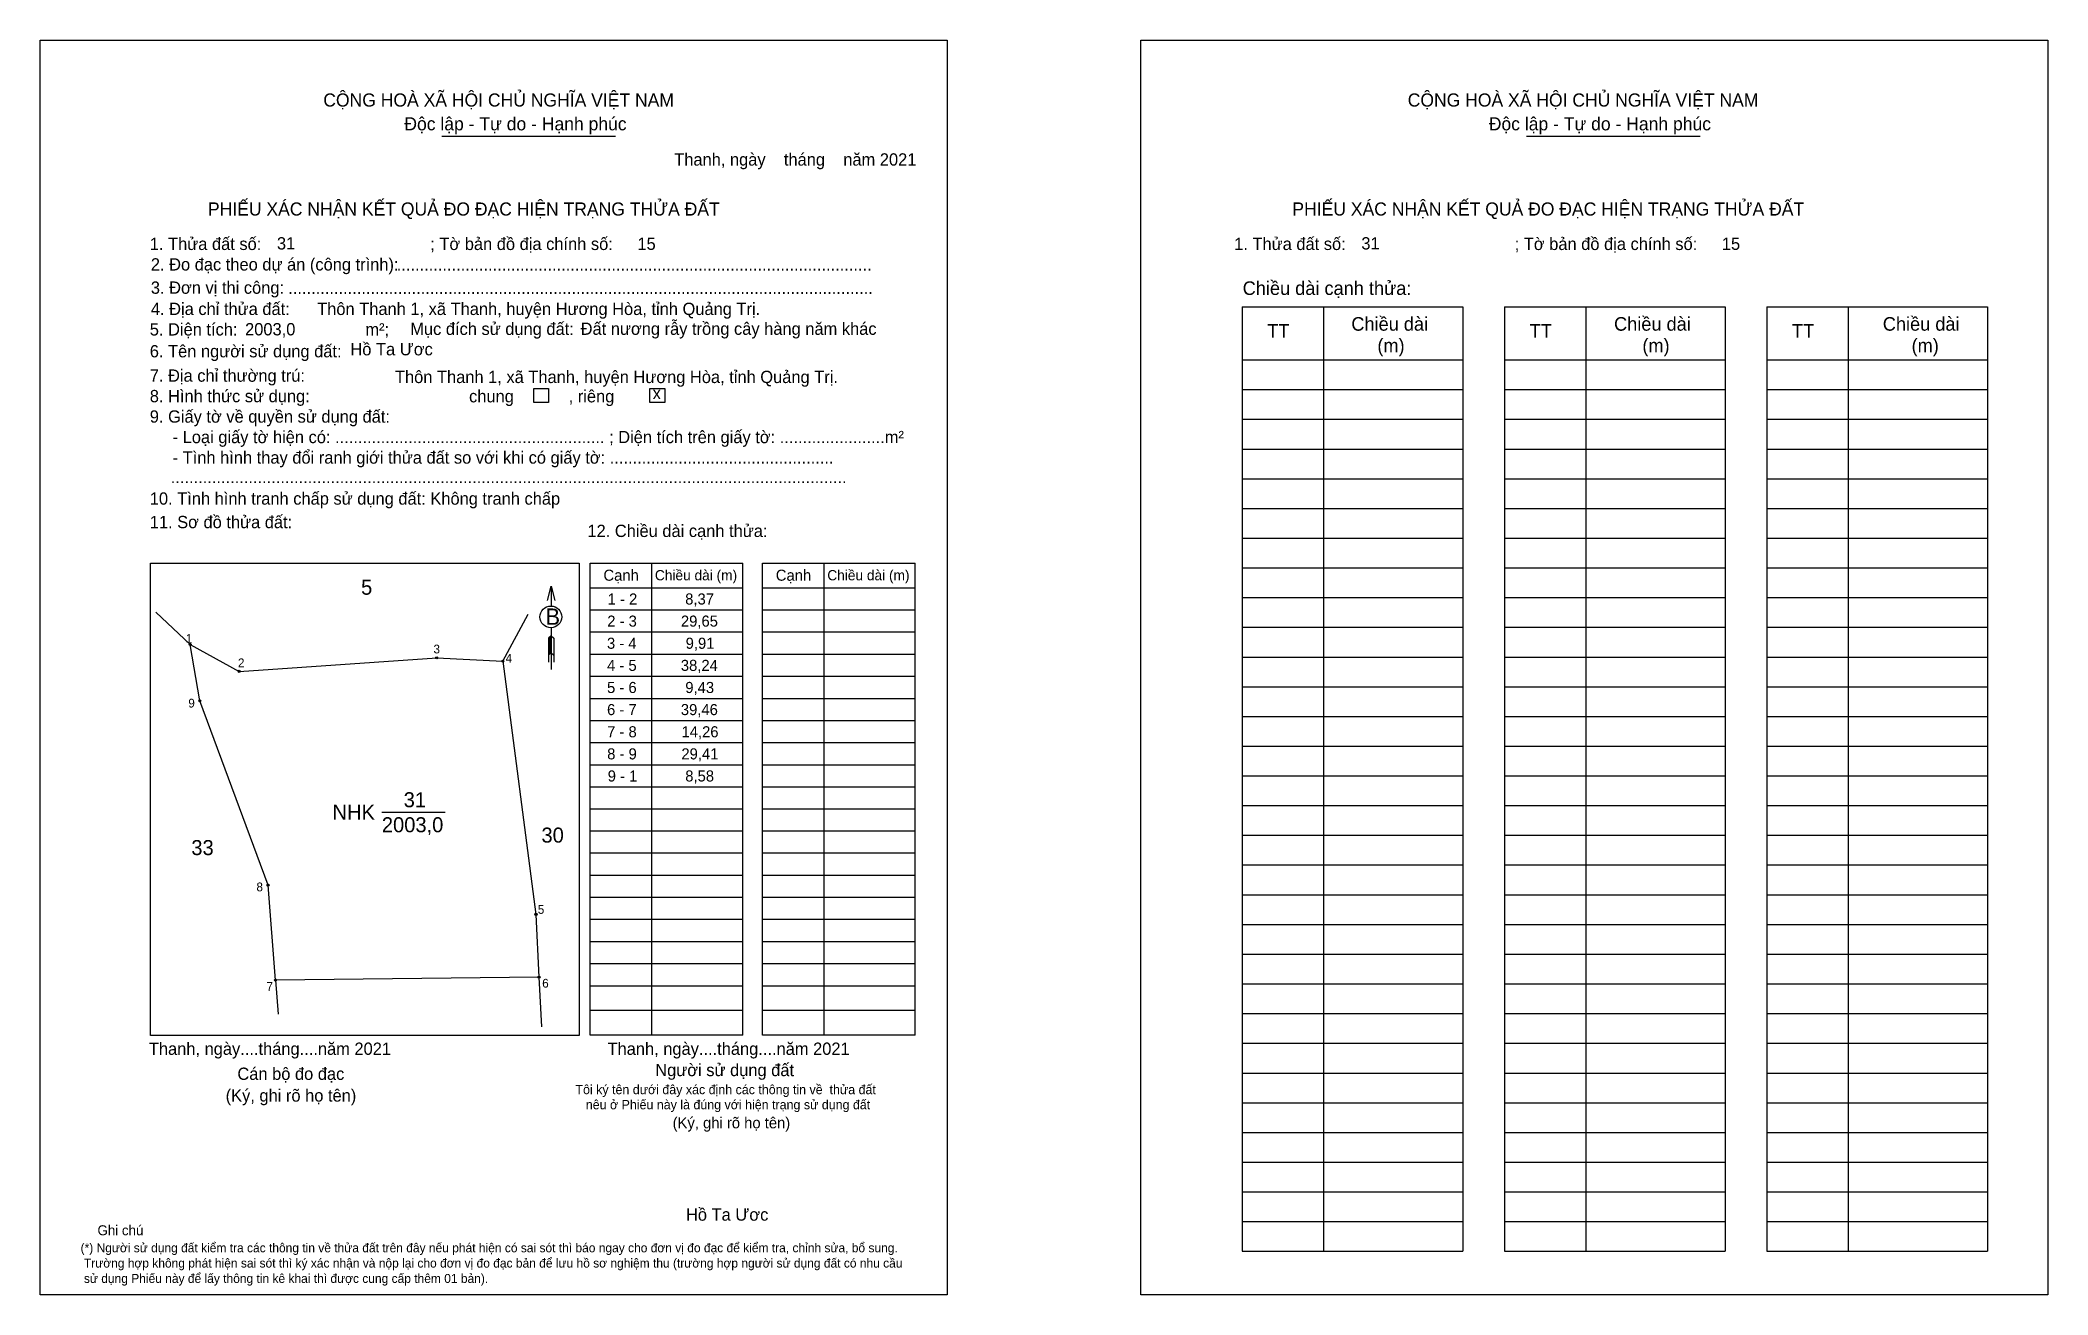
# Model space of a CAD drawing. Extents: x 543874 to 544175, y 1822835 to 1823023.
import ezdxf

# ---------------------------------------------------------------- set-up
doc = ezdxf.new("R2010")
doc.units = 0
for name, color, linetype in [('CanhThua', 7, 'Continuous'), ('kqddKhungInTrang1', 7, 'Continuous'), ('kqddKhungInTrang2', 7, 'Continuous'), ('kqddNoiDung', 7, 'Continuous'), ('kqddTemplate', 7, 'Continuous'), ('Level 1', 7, 'Continuous'), ('MocDinhThua', 7, 'Continuous'), ('NhanDiaChinhThua', 7, 'Continuous'), ('SoHieuDinhThua', 7, 'Continuous')]:
    doc.layers.add(name, color=color, linetype=linetype)

msp = doc.modelspace()

# ---------------------------------------------------------------- linework, layer by layer
at = {"layer": 'CanhThua'}
for p, q in [((543896.93, 1822932.85), (543904.26, 1822928.81)), ((543898.38, 1822924.39), (543896.93, 1822932.85)), ((543904.26, 1822928.81), (543933.84, 1822930.85)), ((543933.84, 1822930.85), (543943.74, 1822930.35)), ((543943.74, 1822930.35), (543948.71, 1822892.43)), ((543908.59, 1822896.81), (543898.38, 1822924.39)), ((543909.7, 1822882.59), (543908.59, 1822896.81)), ((543948.71, 1822892.43), (543949.16, 1822883.01)), ((543949.16, 1822883.01), (543909.7, 1822882.59))]:
    msp.add_line(p, q, dxfattribs=at)
at = {"layer": 'kqddKhungInTrang1'}
msp.add_lwpolyline([(543874.46, 1823023.32), (544010.29, 1823023.32), (544010.29, 1822835.46), (543874.46, 1822835.46)], close=True, dxfattribs=at)
at = {"layer": 'kqddKhungInTrang2'}
msp.add_lwpolyline([(544039.27, 1823023.32), (544175.09, 1823023.32), (544175.09, 1822835.46), (544039.27, 1822835.46)], close=True, dxfattribs=at)
at = {"layer": 'kqddTemplate'}
for p, q in [((543934.63, 1823008.95), (543960.64, 1823008.95)), ((544097.01, 1823008.95), (544123.02, 1823008.95)), ((544054.47, 1822983.41), (544087.5, 1822983.41)), ((544054.47, 1822983.41), (544054.47, 1822841.98)), ((544066.62, 1822983.41), (544066.62, 1822841.98)), ((544087.5, 1822983.41), (544087.5, 1822841.98)), ((544093.75, 1822983.41), (544093.75, 1822841.98)), ((544093.75, 1822983.41), (544126.78, 1822983.41)), ((544105.91, 1822983.41), (544105.91, 1822841.98)), ((544126.78, 1822983.41), (544126.78, 1822841.98)), ((544133.04, 1822983.41), (544133.04, 1822841.98)), ((544133.04, 1822983.41), (544166.07, 1822983.41)), ((544145.19, 1822983.41), (544145.19, 1822841.98)), ((544166.07, 1822983.41), (544166.07, 1822841.98)), ((544054.47, 1822975.45), (544087.5, 1822975.45)), ((544093.75, 1822975.45), (544126.78, 1822975.45)), ((544133.04, 1822975.45), (544166.07, 1822975.45)), ((544054.47, 1822971), (544087.5, 1822971)), ((544093.75, 1822971), (544126.78, 1822971)), ((544133.04, 1822971), (544166.07, 1822971)), ((544054.47, 1822966.55), (544087.5, 1822966.55)), ((544093.75, 1822966.55), (544126.78, 1822966.55)), ((544133.04, 1822966.55), (544166.07, 1822966.55)), ((544054.47, 1822962.1), (544087.5, 1822962.1)), ((544093.75, 1822962.1), (544126.78, 1822962.1)), ((544133.04, 1822962.1), (544166.07, 1822962.1)), ((544054.47, 1822957.65), (544087.5, 1822957.65)), ((544093.75, 1822957.65), (544126.78, 1822957.65)), ((544133.04, 1822957.65), (544166.07, 1822957.65)), ((544054.47, 1822953.21), (544087.5, 1822953.21)), ((544093.75, 1822953.2), (544126.78, 1822953.2)), ((544133.04, 1822953.2), (544166.07, 1822953.2)), ((544054.47, 1822948.76), (544087.5, 1822948.76)), ((544093.75, 1822948.76), (544126.78, 1822948.76)), ((544133.04, 1822948.76), (544166.07, 1822948.76)), ((543956.8, 1822945.03), (543979.68, 1822945.03)), ((543956.8, 1822874.34), (543956.8, 1822945.03)), ((543966, 1822945.03), (543966, 1822874.34)), ((543979.68, 1822874.34), (543979.68, 1822945.03)), ((543982.61, 1822945.03), (544005.49, 1822945.03)), ((543982.61, 1822874.34), (543982.61, 1822945.03)), ((543991.81, 1822945.03), (543991.81, 1822874.34)), ((544005.49, 1822874.34), (544005.49, 1822945.03)), ((544054.47, 1822944.31), (544087.5, 1822944.31)), ((544093.75, 1822944.31), (544126.78, 1822944.31)), ((544133.04, 1822944.31), (544166.07, 1822944.31)), ((543950.97, 1822941.56), (543950.97, 1822938.59)), ((543956.8, 1822941.33), (543979.68, 1822941.33)), ((543982.61, 1822941.33), (544005.49, 1822941.33)), ((543956.8, 1822938.02), (543979.68, 1822938.02)), ((543982.61, 1822938.02), (544005.49, 1822938.02)), ((544054.47, 1822939.86), (544087.5, 1822939.86)), ((544093.75, 1822939.86), (544126.78, 1822939.86)), ((544133.04, 1822939.86), (544166.07, 1822939.86)), ((543950.98, 1822935.33), (543950.99, 1822929.09)), ((543956.8, 1822934.71), (543979.68, 1822934.71)), ((543982.61, 1822934.71), (544005.49, 1822934.71)), ((544054.47, 1822935.41), (544087.5, 1822935.41)), ((544093.75, 1822935.41), (544126.78, 1822935.41)), ((544133.04, 1822935.41), (544166.07, 1822935.41)), ((543950.98, 1822934.13), (543950.6, 1822933.77)), ((543950.98, 1822933.97), (543950.6, 1822933.6)), ((543950.98, 1822933.8), (543950.6, 1822933.43)), ((543950.6, 1822933.77), (543950.6, 1822930.19)), ((543950.98, 1822933.63), (543950.6, 1822933.26)), ((543950.98, 1822933.46), (543950.6, 1822933.09)), ((543950.98, 1822933.29), (543950.6, 1822932.92)), ((543950.98, 1822933.12), (543950.6, 1822932.75)), ((543950.98, 1822932.95), (543950.6, 1822932.58)), ((543950.98, 1822932.78), (543950.6, 1822932.41)), ((543950.98, 1822932.61), (543950.6, 1822932.25)), ((543950.98, 1822932.44), (543950.6, 1822932.08)), ((543950.98, 1822932.27), (543950.6, 1822931.91)), ((543950.98, 1822932.1), (543950.6, 1822931.74)), ((543950.98, 1822931.93), (543950.6, 1822931.57)), ((543950.98, 1822931.76), (543950.6, 1822931.4)), ((543950.98, 1822931.6), (543950.6, 1822931.23)), ((543950.98, 1822934.13), (543951.37, 1822933.77)), ((543950.98, 1822931.6), (543951.37, 1822931.23)), ((543951.37, 1822933.77), (543951.37, 1822930.19)), ((543956.8, 1822931.4), (543979.68, 1822931.4)), ((543982.61, 1822931.4), (544005.49, 1822931.4)), ((544054.47, 1822930.96), (544087.5, 1822930.96)), ((544093.75, 1822930.96), (544126.78, 1822930.96)), ((544133.04, 1822930.96), (544166.07, 1822930.96)), ((543956.8, 1822928.08), (543979.68, 1822928.08)), ((543982.61, 1822928.08), (544005.49, 1822928.08)), ((544054.47, 1822926.51), (544087.5, 1822926.51)), ((544093.75, 1822926.51), (544126.78, 1822926.51)), ((544133.04, 1822926.51), (544166.07, 1822926.51)), ((543956.8, 1822924.77), (543979.68, 1822924.77)), ((543982.61, 1822924.77), (544005.49, 1822924.77)), ((543956.8, 1822921.46), (543979.68, 1822921.46)), ((543982.61, 1822921.46), (544005.49, 1822921.46)), ((544054.47, 1822922.06), (544087.5, 1822922.06)), ((544093.75, 1822922.06), (544126.78, 1822922.06)), ((544133.04, 1822922.06), (544166.07, 1822922.06)), ((543956.8, 1822918.14), (543979.68, 1822918.14)), ((543982.61, 1822918.14), (544005.49, 1822918.14)), ((544054.47, 1822917.61), (544087.5, 1822917.61)), ((544093.75, 1822917.61), (544126.78, 1822917.61)), ((544133.04, 1822917.61), (544166.07, 1822917.61)), ((543956.8, 1822914.83), (543979.68, 1822914.83)), ((543982.61, 1822914.83), (544005.49, 1822914.83)), ((543956.8, 1822911.52), (543979.68, 1822911.52)), ((543982.61, 1822911.52), (544005.49, 1822911.52)), ((544054.47, 1822913.16), (544087.5, 1822913.16)), ((544093.75, 1822913.16), (544126.78, 1822913.16)), ((544133.04, 1822913.16), (544166.07, 1822913.16)), ((543979.68, 1822908.2), (543956.8, 1822908.2)), ((544005.49, 1822908.2), (543982.61, 1822908.2)), ((544054.47, 1822908.72), (544087.5, 1822908.72)), ((544093.75, 1822908.71), (544126.78, 1822908.71)), ((544133.04, 1822908.71), (544166.07, 1822908.71)), ((543979.68, 1822904.89), (543956.8, 1822904.89)), ((544005.49, 1822904.89), (543982.61, 1822904.89)), ((544054.47, 1822904.27), (544087.5, 1822904.27)), ((544093.75, 1822904.27), (544126.78, 1822904.27)), ((544133.04, 1822904.27), (544166.07, 1822904.27)), ((543979.68, 1822901.58), (543956.8, 1822901.58)), ((544005.49, 1822901.58), (543982.61, 1822901.58)), ((543979.68, 1822898.26), (543956.8, 1822898.26)), ((544005.49, 1822898.26), (543982.61, 1822898.26)), ((544054.47, 1822899.82), (544087.5, 1822899.82)), ((544093.75, 1822899.82), (544126.78, 1822899.82)), ((544133.04, 1822899.82), (544166.07, 1822899.82)), ((544054.47, 1822895.37), (544087.5, 1822895.37)), ((544093.75, 1822895.37), (544126.78, 1822895.37)), ((544133.04, 1822895.37), (544166.07, 1822895.37)), ((543979.68, 1822894.95), (543956.8, 1822894.95)), ((544005.49, 1822894.95), (543982.61, 1822894.95)), ((543979.68, 1822891.64), (543956.8, 1822891.64)), ((544005.49, 1822891.64), (543982.61, 1822891.64)), ((544054.47, 1822890.92), (544087.5, 1822890.92)), ((544093.75, 1822890.92), (544126.78, 1822890.92)), ((544133.04, 1822890.92), (544166.07, 1822890.92)), ((543979.68, 1822888.33), (543956.8, 1822888.33)), ((544005.49, 1822888.33), (543982.61, 1822888.33)), ((544054.47, 1822886.47), (544087.5, 1822886.47)), ((544093.75, 1822886.47), (544126.78, 1822886.47)), ((544133.04, 1822886.47), (544166.07, 1822886.47)), ((543979.68, 1822885.01), (543956.8, 1822885.01)), ((544005.49, 1822885.01), (543982.61, 1822885.01)), ((543979.68, 1822881.7), (543956.8, 1822881.7)), ((544005.49, 1822881.7), (543982.61, 1822881.7)), ((544054.47, 1822882.02), (544087.5, 1822882.02)), ((544093.75, 1822882.02), (544126.78, 1822882.02)), ((544133.04, 1822882.02), (544166.07, 1822882.02)), ((543979.68, 1822878.02), (543956.8, 1822878.02)), ((544005.49, 1822878.02), (543982.61, 1822878.02)), ((544054.47, 1822877.57), (544087.5, 1822877.57)), ((544093.75, 1822877.57), (544126.78, 1822877.57)), ((544133.04, 1822877.57), (544166.07, 1822877.57)), ((543979.68, 1822874.34), (543956.8, 1822874.34)), ((544005.49, 1822874.34), (543982.61, 1822874.34)), ((544054.47, 1822873.12), (544087.5, 1822873.12)), ((544093.75, 1822873.12), (544126.78, 1822873.12)), ((544133.04, 1822873.12), (544166.07, 1822873.12)), ((544054.47, 1822868.67), (544087.5, 1822868.67)), ((544093.75, 1822868.67), (544126.78, 1822868.67)), ((544133.04, 1822868.67), (544166.07, 1822868.67)), ((544054.47, 1822864.23), (544087.5, 1822864.23)), ((544093.75, 1822864.23), (544126.78, 1822864.23)), ((544133.04, 1822864.22), (544166.07, 1822864.22)), ((544054.47, 1822859.78), (544087.5, 1822859.78)), ((544093.75, 1822859.78), (544126.78, 1822859.78)), ((544133.04, 1822859.78), (544166.07, 1822859.78)), ((544054.47, 1822855.33), (544087.5, 1822855.33)), ((544093.75, 1822855.33), (544126.78, 1822855.33)), ((544133.04, 1822855.33), (544166.07, 1822855.33)), ((544054.47, 1822850.88), (544087.5, 1822850.88)), ((544093.75, 1822850.88), (544126.78, 1822850.88)), ((544133.04, 1822850.88), (544166.07, 1822850.88)), ((544054.47, 1822846.43), (544087.5, 1822846.43)), ((544093.75, 1822846.43), (544126.78, 1822846.43)), ((544133.04, 1822846.43), (544166.07, 1822846.43)), ((544054.47, 1822841.98), (544087.5, 1822841.98)), ((544093.75, 1822841.98), (544126.78, 1822841.98)), ((544133.04, 1822841.98), (544166.07, 1822841.98))]:
    msp.add_line(p, q, dxfattribs=at)
for points in [[(543948.39, 1822971.15), (543950.6, 1822971.15), (543950.6, 1822969.09), (543948.39, 1822969.09)], [(543965.77, 1822971.15), (543967.98, 1822971.15), (543967.98, 1822969.09), (543965.77, 1822969.09)], [(543890.99, 1822945.03), (543955.17, 1822945.03), (543955.17, 1822874.27), (543890.99, 1822874.27)]]:
    msp.add_lwpolyline(points, close=True, dxfattribs=at)
msp.add_lwpolyline([(543950.44, 1822939.41), (543950.97, 1822941.56), (543951.51, 1822939.41)], dxfattribs=at)
msp.add_circle((543950.94, 1822936.96), 1.63, dxfattribs=at)
at = {"layer": 'Level 1'}
for p, q in [((543896.93, 1822932.85), (543891.8, 1822937.69)), ((543943.74, 1822930.35), (543947.55, 1822937.36)), ((543909.7, 1822882.59), (543910.1, 1822877.48)), ((543949.16, 1822883.01), (543949.54, 1822875.58))]:
    msp.add_line(p, q, dxfattribs=at)
at = {"layer": 'MocDinhThua'}
for centre in [(543896.93, 1822932.85), (543904.26, 1822928.81), (543933.84, 1822930.85), (543943.74, 1822930.35), (543898.38, 1822924.39), (543908.59, 1822896.81), (543948.71, 1822892.43), (543949.16, 1822883.01), (543909.7, 1822882.59)]:
    msp.add_circle(centre, 0.157, dxfattribs=at)
at = {"layer": 'NhanDiaChinhThua'}
msp.add_line((543925.63, 1822907.72), (543935.1, 1822907.72), dxfattribs=at)

# ---------------------------------------------------------------- texts
at = {"layer": 'kqddNoiDung'}
for s, height, p in [('Thanh, ngày    tháng    năm 2021  ', 1.8406, (543969.41, 1823004.54)), ('31', 1.841, (543909.92, 1822991.98)), ('15', 1.841, (543963.9, 1822991.92)), ('31', 1.841, (544072.3, 1822991.98)), ('15', 1.841, (544126.28, 1822991.92)), ('........................................................................................................', 1.84059, (543927.86, 1822988.8)), ('................................................................................................................................', 1.84059, (543911.62, 1822985.32)), ('2003,0', 1.841, (543905.15, 1822979.12)), ('Đất nương rẫy trồng cây hàng năm khác', 1.8406, (543955.4, 1822979.2)), ('Hồ Ta Ươc', 1.841, (543920.92, 1822976.13)), ('Thôn Thanh 1, xã Thanh, huyện Hương Hòa, tỉnh Quảng Trị.', 1.8406, (543927.59, 1822971.98)), ('x', 1.84, (543966.18, 1822969.57)), ('1 - 2', 1.657, (543959.44, 1822938.82)), ('8,37', 1.657, (543971.05, 1822938.82)), ('2 - 3', 1.657, (543959.38, 1822935.51)), ('29,65', 1.657, (543970.41, 1822935.51)), ('3 - 4', 1.657, (543959.34, 1822932.19)), ('9,91', 1.657, (543971.12, 1822932.19)), ('4 - 5', 1.657, (543959.35, 1822928.88)), ('38,24', 1.657, (543970.4, 1822928.88)), ('5 - 6', 1.657, (543959.35, 1822925.57)), ('9,43', 1.657, (543971.07, 1822925.57)), ('6 - 7', 1.657, (543959.35, 1822922.26)), ('39,46', 1.657, (543970.4, 1822922.26)), ('7 - 8', 1.657, (543959.36, 1822918.94)), ('14,26', 1.657, (543970.5, 1822918.94)), ('8 - 9', 1.657, (543959.37, 1822915.63)), ('29,41', 1.657, (543970.48, 1822915.63)), ('9 - 1', 1.657, (543959.45, 1822912.32)), ('8,58', 1.657, (543971.06, 1822912.32)), ('Thanh, ngày....tháng....năm 2021', 1.8406, (543890.74, 1822871.39)), ('Thanh, ngày....tháng....năm 2021', 1.8406, (543959.42, 1822871.39)), ('Hồ Ta Ươc', 1.841, (543971.17, 1822846.56))]:
    msp.add_text(s, height=height, dxfattribs=at).set_placement(p)
at = {"layer": 'kqddTemplate'}
for s, height, p in [('CỘNG HOÀ XÃ HỘI CHỦ NGHĨA VIỆT NAM', 1.9633, (543916.86, 1823013.38)), ('CỘNG HOÀ XÃ HỘI CHỦ NGHĨA VIỆT NAM', 1.9633, (544079.24, 1823013.38)), ('Độc lập - Tự do - Hạnh phúc', 1.9633, (543929, 1823009.82)), ('Độc lập - Tự do - Hạnh phúc', 1.9633, (544091.38, 1823009.82)), ('PHIẾU XÁC NHẬN KẾT QUẢ ĐO ĐẠC HIỆN TRẠNG THỬA ĐẤT', 1.9633, (543899.59, 1822997.06)), ('PHIẾU XÁC NHẬN KẾT QUẢ ĐO ĐẠC HIỆN TRẠNG THỬA ĐẤT', 1.9633, (544061.97, 1822997.06)), ('1. Thửa đất số:                                     ; Tờ bản đồ địa chính số:', 1.8406, (543890.88, 1822991.9)), ('1. Thửa đất số:                                     ; Tờ bản đồ địa chính số:', 1.8406, (544053.26, 1822991.9)), ('2. Đo đạc theo dự án (công trình): ', 1.8406, (543891.04, 1822988.83)), ('3. Đơn vị thi công: ', 1.8406, (543891.04, 1822985.35)), ('Chiều dài cạnh thửa:', 2.0338, (544054.53, 1822985.17)), ('4. Địa chỉ thửa đất:      Thôn Thanh 1, xã Thanh, huyện Hương Hòa, tỉnh Quảng Trị.', 1.8406, (543891.04, 1822982.17)), ('5. Diện tích:                            m²; ', 1.8406, (543890.88, 1822979.1)), ('Mục đích sử dụng đất:', 1.8406, (543929.88, 1822979.18)), ('TT', 2.034, (544058.22, 1822978.77)), ('Chiều dài', 2.034, (544070.8, 1822979.82)), ('TT', 2.034, (544097.51, 1822978.77)), ('Chiều dài', 2.034, (544110.14, 1822979.82)), ('TT', 2.034, (544136.79, 1822978.77)), ('Chiều dài', 2.034, (544150.38, 1822979.82)), ('6. Tên người sử dụng đất:', 1.8406, (543890.88, 1822975.83)), ('(m)', 2.034, (544074.7, 1822976.58)), ('(m)', 2.034, (544114.38, 1822976.58)), ('(m)', 2.034, (544154.69, 1822976.58)), ('7. Địa chỉ thường trú:', 1.8406, (543890.88, 1822972.18)), ('8. Hình thức sử dụng:', 1.8406, (543890.88, 1822969.11)), ('chung            , riêng', 1.8406, (543938.69, 1822969.09)), ('9. Giấy tờ về quyền sử dụng đất:', 1.8406, (543890.88, 1822966.05)), ('     - Loại giấy tờ hiện có: ........................................................... ; Diện tích trên giấy tờ: .......................m²', 1.84059, (543890.88, 1822962.98)), ('     - Tình hình thay đổi ranh giới thửa đất so với khi có giấy tờ: .................................................', 1.84059, (543890.88, 1822959.91)), ('10. Tình hình tranh chấp sử dụng đất: Không tranh chấp', 1.8406, (543890.88, 1822953.77)), ('....................................................................................................................................................', 1.84059, (543894.02, 1822957)), ('11. Sơ đồ thửa đất:', 1.8406, (543890.88, 1822950.25)), ('12. Chiều dài cạnh thửa:', 1.8406, (543956.41, 1822948.93)), ('Cạnh', 1.657, (543958.81, 1822942.38)), ('Chiều dài (m)', 1.5338, (543966.52, 1822942.44)), ('Cạnh', 1.657, (543984.62, 1822942.38)), ('Chiều dài (m)', 1.5338, (543992.33, 1822942.44)), ('B', 2.45, (543950.13, 1822935.78)), ('Cán bộ đo đạc', 1.8406, (543904, 1822867.64)), ('Người sử dụng đất', 1.8406, (543966.57, 1822868.2)), ('(Ký, ghi rõ họ tên)', 1.8406, (543902.24, 1822864.39)), ('Tôi ký tên dưới đây xác định các thông tin về  thửa đất ', 1.3915, (543954.62, 1822865.5)), ('nêu ở Phiếu này là đúng với hiện trạng sử dụng đất', 1.3915, (543956.17, 1822863.24)), ('(Ký, ghi rõ họ tên)', 1.6565, (543969.17, 1822860.39)), ('Ghi chú', 1.491, (543883.05, 1822844.38)), ('(*) Người sử dụng đất kiểm tra các thông tin về thửa đất trên đây nếu phát hiện có sai sót thì báo ngay cho đơn vị đo đạc để kiểm tra, chỉnh sửa, bổ sung.', 1.34179, (543880.52, 1822841.83)), (' Trường hợp không phát hiện sai sót thì ký xác nhận và nộp lại cho đơn vị đo đạc bản để lưu hồ sơ nghiệm thu (trường hợp người sử dụng đất có nhu cầu', 1.34179, (543880.52, 1822839.54)), (' sử dụng Phiếu này để lấy thông tin kê khai thì được cung cấp thêm 01 bản).', 1.3418, (543880.52, 1822837.24))]:
    msp.add_text(s, height=height, dxfattribs=at).set_placement(p)
at = {"layer": 'NhanDiaChinhThua'}
for s, height, p in [('5', 2.25, (543922.52, 1822940.29)), ('31', 2.251, (543928.9, 1822908.47)), ('NHK', 2.251, (543918.24, 1822906.59)), ('2003,0', 2.251, (543925.63, 1822904.72)), ('30', 2.251, (543949.53, 1822903.17)), ('33', 2.251, (543897.1, 1822901.3))]:
    msp.add_text(s, height=height, dxfattribs=at).set_placement(p)
at = {"layer": 'SoHieuDinhThua'}
for s, p in [('1', (543896.27, 1822933.09)), ('3', (543933.36, 1822931.5)), ('4', (543944.16, 1822930.11)), ('2', (543904.08, 1822929.43)), ('9', (543896.65, 1822923.4)), ('8', (543906.85, 1822895.88)), ('5', (543948.98, 1822892.51)), ('7', (543908.35, 1822880.97)), ('6', (543949.64, 1822881.46))]:
    msp.add_text(s, height=1.31, dxfattribs=at).set_placement(p)

doc.saveas('drawing.dxf')
